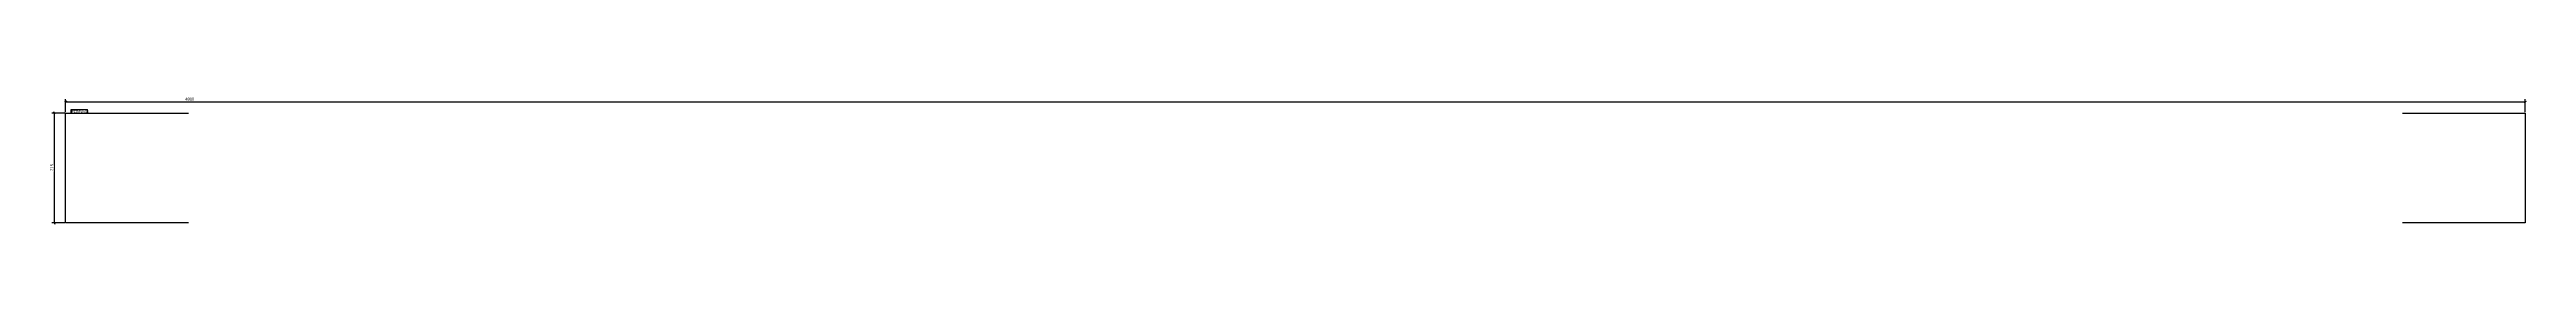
# Model space of a CAD drawing. Header units: millimetres. Extents: x 3 to 4837, y 4 to 253.
import ezdxf

# ---------------------------------------------------------------- set-up
doc = ezdxf.new("R2010")
doc.units = ezdxf.units.MM
for name, color, linetype in [('MÅLSÆTNING', 7, 'Continuous'), ('STÅL', 7, 'Continuous'), ('TEKST', 7, 'Continuous')]:
    doc.layers.add(name, color=color, linetype=linetype)
doc.styles.add('Arial Narrow', font='ARIALN.TTF', dxfattribs={"height": 0.2})

msp = doc.modelspace()

# ---------------------------------------------------------------- linework, layer by layer
at = {"layer": 'MÅLSÆTNING', "color": 7, "linetype": 'Continuous'}
for p, q in [((36.8, 244.9), (32.3, 243.1)), ((34.6, 223.3), (34.6, 249.3)), ((34.6, 244), (4834.6, 244)), ((4832.3, 243.1), (4836.8, 244.9)), ((4834.6, 223.3), (4834.6, 249.3)), ((33.1, 221.8), (7.5, 221.8)), ((13.7, 219.5), (11.9, 224)), ((12.8, 6.8), (12.8, 221.8)), ((33.1, 6.8), (7.5, 6.8)), ((11.9, 9), (13.7, 4.5))]:
    msp.add_line(p, q, dxfattribs=at)
at = {"layer": 'STÅL', "color": 2, "linetype": 'Continuous'}
for p, q in [((34.6, 6.8), (34.6, 221.8)), ((34.6, 221.8), (274.6, 221.8)), ((4594.6, 221.8), (4834.6, 221.8)), ((4834.6, 221.8), (4834.6, 6.8)), ((274.6, 6.8), (34.6, 6.8)), ((4834.6, 6.8), (4594.6, 6.8))]:
    msp.add_line(p, q, dxfattribs=at)

# ---------------------------------------------------------------- next in the draw order: wipeouts: each hides what was drawn before it
at = {"color": 0}
for points, layer in [([(4602.3, 245.1), (4602.3, 253.5), (266.8, 253.5), (266.8, 245.1)], 'MÅLSÆTNING'), ([(11.7, 120.9), (3.3, 120.9), (3.3, 107.6), (11.7, 107.6)], 'MÅLSÆTNING'), ([(59.7, 222.8), (59.7, 228.1), (46.6, 228.1), (46.6, 222.8)], 'TEKST')]:
    msp.add_wipeout(points, dxfattribs=at).dxf.layer = layer

# ---------------------------------------------------------------- next in the draw order: texts
at = {"layer": 'MÅLSÆTNING', "color": 3, "style": 'Arial Narrow'}
msp.add_text('4800', height=5.73, dxfattribs=at).set_placement((268, 246.3))
msp.add_text('215', height=5.73, rotation=90.0002, dxfattribs=at).set_placement((10.5, 108.8))

# ---------------------------------------------------------------- next in the draw order: wipeouts: each hides what was drawn before it
at = {"color": 0}
msp.add_wipeout([(59.7, 222.8), (59.7, 228.1), (46.6, 228.1), (46.6, 222.8)], dxfattribs=at).dxf.layer = 'TEKST'

# ---------------------------------------------------------------- next in the draw order: wipeouts: each hides what was drawn before it
msp.add_wipeout([(76.8, 222.8), (76.8, 226.6), (61.2, 226.6), (61.2, 222.8)], dxfattribs=at).dxf.layer = 'TEKST'

# ---------------------------------------------------------------- next in the draw order: wipeouts: each hides what was drawn before it
msp.add_wipeout([(76.8, 222.8), (76.8, 226.6), (61.2, 226.6), (61.2, 222.8)], dxfattribs=at).dxf.layer = 'TEKST'

# ---------------------------------------------------------------- next in the draw order: linework, layer by layer
at = {"layer": 'TEKST', "color": 7, "linetype": 'Continuous'}
for p, q in [((45.7, 229), (77.7, 229)), ((45.7, 221.9), (45.7, 229)), ((45.7, 221.9), (77.7, 221.9)), ((77.7, 221.9), (77.7, 229))]:
    msp.add_line(p, q, dxfattribs=at)

# ---------------------------------------------------------------- next in the draw order: texts
at = {"layer": 'TEKST', "color": 3, "style": 'Arial Narrow'}
for s, height, p in [('F107', 5.01, (46.6, 222.8)), ('FL5*215', 3.58, (61.2, 222.8))]:
    msp.add_text(s, height=height, dxfattribs=at).set_placement(p)

doc.saveas('drawing.dxf')
